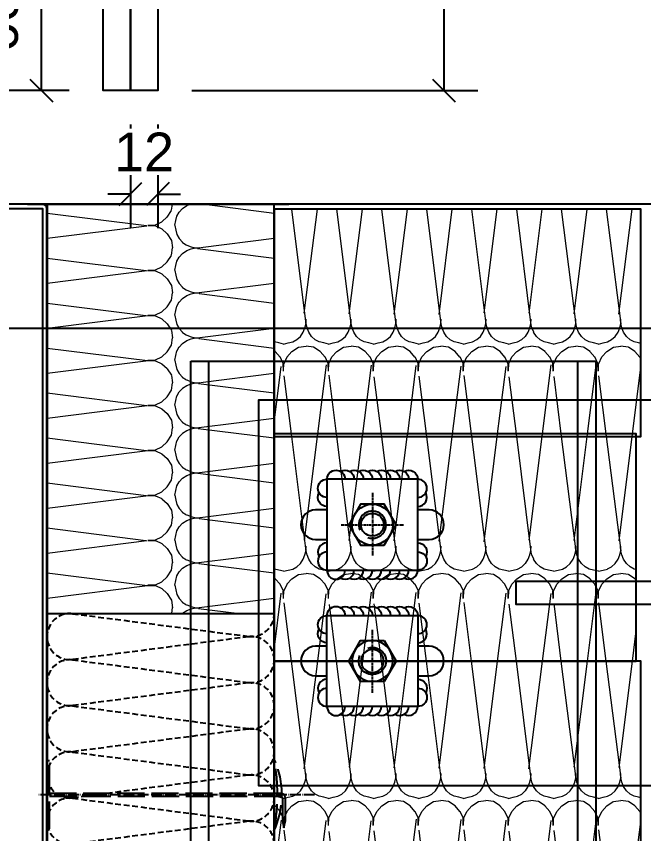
# Model space of a CAD drawing. Header units: millimetres. Extents: x 0 to 119933, y -45162 to 41221.
# Drawn here: x 26830.9 to 27107.1, y 2385.2 to 2744.9 of the extents above; entities that cross this region are included whole.
import ezdxf
from ezdxf import colors
from ezdxf.entities.mleader import LeaderData, LeaderLine
from ezdxf.math import Vec2, Vec3
from ezdxf.xclip import XClip

# ---------------------------------------------------------------- set-up
doc = ezdxf.new("R2010")
doc.units = ezdxf.units.MM
doc.header["$XCLIPFRAME"] = 0
for name, pattern in [('ACAD_ISO02W100', [15, 12, -3]), ('ACAD_ISO04W100', [30, 24, -3, 0, -3]), ('CENTER', [2, 1.25, -0.25, 0.25, -0.25]), ('DASH', [0.35, 0.25, -0.1]), ('HIDDEN', [0.375, 0.25, -0.125])]:
    doc.linetypes.add(name, pattern=pattern)
doc.layers.get('DEFPOINTS').update_dxf_attribs({"color": 166})
for name, color, linetype in [('AIX', 9, 'CENTER'), ('F-Alum', 4, 'Continuous'), ('F-Bolt', 32, 'Continuous'), ('F-steel', 3, 'Continuous'), ('F_ALUM', 4, 'Continuous'), ('F_CONC', 7, 'Continuous'), ('F_DASH', 8, 'ACAD_ISO02W100'), ('F_INSU', 8, 'Continuous'), ('F_STEL', 3, 'Continuous'), ('Hatch', 8, 'Continuous'), ('INSUL', 8, 'Continuous'), ('SC', 6, 'Continuous'), ('WELDING VW', 8, 'Continuous')]:
    doc.layers.add(name, color=color, linetype=linetype)
doc.styles.add('Arial', font='arial.ttf')
doc.styles.get("Standard").update_dxf_attribs({"font": 'arial.ttf'})
doc.dimstyles.new('10x of Arup4', dxfattribs={"dimscale": 10, "dimtxt": 1.7, "dimasz": 1, "dimexe": 1.5, "dimexo": 1.5, "dimgap": 1, "dimtad": 1, "dimdec": 1, "dimdsep": 46, "dimtxsty": 'Arial', "dimblk": 'OBLIQUE', "dimcen": 0, "dimclrd": 1, "dimclre": 1, "dimclrt": 7, "dimadec": 0, "dimazin": 0, "dimtfac": 1, "dimtdec": 1, "dimtix": 1, "dimtofl": 0, "dimtmove": 2, "dimatfit": 3, "dimfxl": 5, "dimtfill": 1, "dimtolj": 1, "dimtzin": 0, "dimlwd": -1, "dimlwe": -1, "dimarcsym": 0})
pattern_1 = [(171.78891, (53.300008, 199.047619), (-673.2017241561263, 100.0000024861343), [3.334189, -696.8453999999999]), (146.908661, (56.22287299999999, 197.142857), (-158.400404383208, 100.0000013838884), [3.488733, -729.14512]), (132.32733, (58.39145, 194.761905), (-178.2004572863525, 199.9999991336096), [3.220506, -673.0858000000001]), (114.796992, (59.71145300000001, 191.904762), (-39.60010136608867, 99.99999941106627), [3.147328, -327.32212]), (91.62022409999996, (59.805739, 188.571429), (-19.80005000361191, 599.9999997105077), [3.334667, -696.9453000000001]), (82.82482490000001, (50.094286, 111.428571), (138.6003494418545, 1099.99999703413), [77.75173799999999, -16250.113]), (97.17517500000001, (69.705765, 111.428571), (-138.6003524828371, 1099.999996651516), [77.75173799999999, -16250.113]), (88.37977579999999, (59.994311, 188.571429), (19.80004305400807, 599.9999999021459), [3.334667, -696.9453000000001]), (65.203007, (60.088597, 191.904762), (39.60010129581894, 99.99999955872296), [3.147327999999999, -327.32212]), (47.67266910000001, (61.408601, 194.761905), (178.2004567313952, 199.9999997012696), [3.220506, -673.0858000000001]), (33.09133830000001, (63.577178, 197.142857), (158.4004028750618, 100.0000036376688), [3.488733, -729.14512]), (8.211089519999998, (66.50004200000001, 199.047619), (673.2017245654226, 99.99999981557866), [3.334189, -696.8453999999999]), (87.16616460000002, (50, 109.52381), (19.80004178584671, 300.0000003017782), [1.907094, -398.5826499999999]), (103.901385, (50.47143, 107.619048), (-79.20020264660533, 299.9999996283441), [1.962234, -410.1069900000001]), (111.603615, (51.225717, 105.714286), (-19.80005052895802, 99.99999996627346), [2.048675, -105.50674]), (122.761347, (52.451435, 103.809524), (-59.40015357165495, 99.99999895630117), [2.265061, -473.39773]), (138.290552, (54.054296, 102.380952), (-118.8003028617563, 100.0000020556398), [2.147087, -448.74108]), (152.003514, (55.845729, 101.428571), (-178.2004575064848, 99.99999862560198), [2.028857, -424.0311900000002]), (166.477202, (57.825734, 100.952381), (-396.0010138359246, 100.0000032088846), [2.036462, -425.6205499999999]), (167.070755, (59.900025, 100.47619), (-415.8010658158154, 99.99999981188667), [2.128248, -444.80388]), (12.9292444, (59.900025, 100.47619), (415.8010659680223, 99.99999935621649), [2.128248, -444.80388]), (13.5227975, (61.97431599999999, 100.952381), (396.0010147085893, 99.99999975312382), [2.036462, -425.6205499999999]), (27.99648529999999, (63.954321, 101.428571), (198.0005052749504, 100.0000036439555), [2.028857, -424.0311900000001]), (41.70944699999999, (65.74575499999999, 102.380952), (118.8003019456718, 100.0000029682972), [2.147087, -448.7410799999999]), (57.23865219999999, (67.34861599999999, 103.809524), (198.0005044485324, 300.0000016678519), [2.265060999999999, -473.3977299999999]), (68.396384, (68.574333, 105.714286), (19.80005041478078, 100.0000003570638), [2.048675, -105.50674]), (76.098615, (69.328621, 107.619048), (19.80005075413857, 99.99999951570958), [1.962234, -410.1069899999999]), (92.83383529999998, (69.800051, 109.52381), (-19.80005025124201, 299.9999998913794), [1.907094000000001, -398.5826500000001])]

# ---------------------------------------------------------------- blocks, each defined once
blk = doc.blocks.new('*U89')
at = {"layer": 'INSUL', "lineweight": 0}
h = blk.add_hatch(dxfattribs=at)
h.set_pattern_fill('岩棉', color=256, scale=100, style=0, pattern_type=2)
h.set_pattern_definition(pattern_1)
h.paths.add_polyline_path([(0, 0), (161.4520732287201, 0), (161.4520732287201, 100), (0, 100)])
at = {"layer": 'INSUL'}
blk.add_lwpolyline([(0, 0), (161.4520732287201, 0), (161.4520732287201, 100), (0, 100)], close=True, dxfattribs=at)
blk = doc.blocks.new('*U91')
at = {"layer": 'INSUL', "lineweight": 0}
h = blk.add_hatch(dxfattribs=at)
h.set_pattern_fill('岩棉', color=256, scale=100, style=0, pattern_type=2)
h.set_pattern_definition(pattern_1)
h.paths.add_polyline_path([(0, 0), (161.4520732287201, 0), (161.4520732287201, 100), (0, 100)])
at = {"layer": 'INSUL'}
blk.add_lwpolyline([(0, 0), (161.4520732287201, 0), (161.4520732287201, 100), (0, 100)], close=True, dxfattribs=at)
blk = doc.blocks.new('*U92')
at = {"layer": 'INSUL', "lineweight": 0}
h = blk.add_hatch(dxfattribs=at)
h.set_pattern_fill('岩棉', color=256, scale=100, style=0, pattern_type=2)
h.set_pattern_definition(pattern_1)
h.paths.add_polyline_path([(0, 0), (159.4444201896549, 0), (159.4444201896549, 100), (0, 100)])
at = {"layer": 'INSUL'}
blk.add_lwpolyline([(0, 0), (159.4444201896549, 0), (159.4444201896549, 100), (0, 100)], close=True, dxfattribs=at)
blk = doc.blocks.new('A$C5AE06ED4')
at = {"color": 251, "linetype": 'ACAD_ISO04W100', "ltscale": 0.2}
blk.add_line((0, 117.8808603771031), (0, -3.934955958160572), dxfattribs=at)
for points in [[(1.399999999994179, 103.7935317396186), (11.38023034474463, 103.7935317396186), (14.60209416615544, 104.3935317396536), (11.38023034474463, 104.9935317396303), (1.399999999994179, 104.9935317396303, 0.4142135623730918), (-0.6000000000058208, 102.9935317396303), (-0.6000000000058208, 1.200000000011642), (-15, 1.200000000011642), (-15, 0), (15, 0), (15, 1.200000000011642), (0.6000000000058208, 1.200000000011642), (0.6000000000058208, 102.9935317396303, -0.4142135623730944)], [(0.6000000000058208, 101.5349159892648, -0.04609666294012896), (16.01350675940921, 100, 0.1031155020331127), (0.6000000000058208, 103.4630420368048, 0.1109549113700525), (-16.01350675940921, 100, -0.04966843195851126)]]:
    blk.add_lwpolyline(points, format="xyb", close=True)
blk = doc.blocks.new('*U372')
at = {"layer": 'AIX'}
for p, q in [((-1.4210854715202e-14, -13.78460969082656), (-1.4210854715202e-14, 13.7846096908265)), ((-14.00000000000001, 0), (13.99999999999999, 0))]:
    blk.add_line(p, q, dxfattribs=at)
at = {"layer": 'SC'}
blk.add_lwpolyline([(8.999999999999986, 5.196152422706604), (-1.4210854715202e-14, 10.39230484541324), (-9.000000000000014, 5.196152422706604), (-9.000000000000014, -5.19615242270666), (-1.4210854715202e-14, -10.39230484541329), (8.999999999999986, -5.19615242270666)], close=True, dxfattribs=at)
for centre, radius in [((-1.4210854715202e-14, 0), 8.999999999999975), ((-1.4210854715202e-14, -2.842170943040401e-14), 5)]:
    blk.add_circle(centre, radius, dxfattribs=at)
blk.add_arc((-1.4210854715202e-14, -2.842170943040401e-14), 6, 339.9386751139761, 294.2424867200839, dxfattribs=at)
blk = doc.blocks.new('*U373')
at = {"layer": 'WELDING VW'}
for centre, end in [((4, -4.996003610813204e-16), 180), ((8, -4.996003610813204e-16), 120)]:
    blk.add_arc(centre, 4, 0, end, dxfattribs=at)
blk = doc.blocks.new('*U374')
at = {"layer": 'WELDING VW'}
for centre, start in [((4, 4.996003610813204e-16), 180), ((8, 4.996003610813204e-16), 240), ((12, 4.996003610813204e-16), 240), ((16, 4.996003610813204e-16), 240), ((20, 4.996003610813204e-16), 240), ((24, 4.996003610813204e-16), 240), ((28, 4.996003610813204e-16), 240), ((32, 4.996003610813204e-16), 240), ((36, 4.996003610813204e-16), 240)]:
    blk.add_arc(centre, 4, start, 0, dxfattribs=at)
blk = doc.blocks.new('is')
at = {"color": 8, "linetype": 'HIDDEN'}
blk.add_lwpolyline([(2, 0, 0.4517184411411627), (1.007969270657643, -1.125996158832205), (1.992030729342357, -8.874003841167799, -1.135041612651112), (0.00796927065764308, -8.874003841167793), (0.9920307293423569, -1.125996158832205, 0.4517184411411628), (0, 0)], format="xyb", dxfattribs=at)
blk = doc.blocks.new('*U80')
at = {"layer": 'INSUL', "lineweight": 0}
h = blk.add_hatch(dxfattribs=at)
h.set_pattern_fill('岩棉', color=256, scale=100, style=0, pattern_type=2)
h.set_pattern_definition(pattern_1)
h.paths.add_polyline_path([(0, 0), (180.1364785816777, 0), (180.1364785816777, 100), (0, 100)])
at = {"layer": 'INSUL'}
blk.add_lwpolyline([(0, 0), (180.1364785816777, 0), (180.1364785816777, 100), (0, 100)], close=True, dxfattribs=at)
blk = doc.blocks.new('_OBLIQUE')
at = {"color": 0, "linetype": 'ByBlock'}
blk.add_line((-0.5, -0.5), (0.5, 0.5), dxfattribs=at)
blk = doc.blocks.new('*D167')
at = {"color": 1, "linetype": 'Continuous', "transparency": 16777216}
for p, q in [((-125, -27), (-125, -78.79401512187769)), ((125, -27), (125, -78.79401512187769)), ((-125, -63.79401512187769), (125, -63.79401512187769))]:
    blk.add_line(p, q, dxfattribs=at)
at = {"layer": 'DEFPOINTS', "color": 0, "transparency": 16777216}
for p in [(-125, -12, 0.02603520313149121), (125, -12, 0.02603520313149121), (125, -63.79401512187769)]:
    blk.add_point(p, dxfattribs=at)
at = {"color": 1, "transparency": 16777216, "xscale": 10, "yscale": 10, "zscale": 10, "rotation": 180}
blk.add_blockref('_OBLIQUE', (-125, -63.79401512187769), dxfattribs=at)
at = {"color": 1, "transparency": 16777216, "xscale": 10, "yscale": 10, "zscale": 10}
blk.add_blockref('_OBLIQUE', (125, -63.79401512187769), dxfattribs=at)
at = {"color": 7, "transparency": 16777216, "insert": (1.143804238446476e-15, -45.11427433060894), "char_height": 17, "attachment_point": 5, "style": 'Arial', "bg_fill": 3, "box_fill_scale": 1.1, "bg_fill_color": 256, "bg_fill_true_color": 13158600, "bg_fill_transparency": 0}
blk.add_mtext('\\A1;250', dxfattribs=at)
blk = doc.blocks.new('*D168')
at = {"color": 1, "linetype": 'Continuous', "transparency": 16777216}
for p, q in [((140.0000000000001, -6.766444582670174e-06), (196.9649286593122, -6.766444573509515e-06)), ((181.9649286593122, -6.766444575921699e-06), (181.9649286593122, -200.0000000000001)), ((71.00000000000003, -200.0000000000001), (196.9649286593123, -200.0000000000001))]:
    blk.add_line(p, q, dxfattribs=at)
at = {"layer": 'DEFPOINTS', "color": 0, "transparency": 16777216}
for p in [(125.0000000000001, -6.766444585082357e-06, 0.02603520313149121), (56.00000000000003, -200.0000000000001, 0.02603520313149121), (181.9649286593122, -200.0000000000001)]:
    blk.add_point(p, dxfattribs=at)
at = {"color": 1, "transparency": 16777216, "xscale": 10, "yscale": 10, "zscale": 10}
for p, rotation in [((181.9649286593122, -6.766444575921699e-06), 90), ((181.9649286593122, -200.0000000000001), 270)]:
    blk.add_blockref('_OBLIQUE', p, dxfattribs=dict(at, rotation=rotation))
at = {"color": 7, "transparency": 16777216, "insert": (163.2851878680434, -100.0000033832223), "char_height": 17, "attachment_point": 5, "rotation": 90, "style": 'Arial', "bg_fill": 3, "box_fill_scale": 1.1, "bg_fill_color": 256, "bg_fill_true_color": 13158600, "bg_fill_transparency": 0}
blk.add_mtext('\\A1;200', dxfattribs=at)
blk = doc.blocks.new('*D169')
at = {"color": 1, "linetype": 'Continuous', "transparency": 16777216}
for p, q in [((17.00000000000001, -140.0000000000001), (-10.25025633065526, -140.0000000000001)), ((4.749743669344741, -140.0000000000001), (4.749743669344754, -200.0000000000001)), ((17.00000000000001, -200.0000000000001), (-10.25025633065525, -200.0000000000001))]:
    blk.add_line(p, q, dxfattribs=at)
at = {"layer": 'DEFPOINTS', "color": 0, "transparency": 16777216}
for p in [(32.00000000000001, -140.0000000000001, 0.02603520313149121), (4.749743669344754, -200.0000000000001), (32.00000000000001, -200.0000000000001, 0.02603520313149121)]:
    blk.add_point(p, dxfattribs=at)
at = {"color": 1, "transparency": 16777216, "xscale": 10, "yscale": 10, "zscale": 10}
for p, rotation in [((4.749743669344741, -140.0000000000001), 90), ((4.749743669344754, -200.0000000000001), 270)]:
    blk.add_blockref('_OBLIQUE', p, dxfattribs=dict(at, rotation=rotation))
at = {"color": 7, "transparency": 16777216, "insert": (-13.92999712192406, -170.0000000000001), "char_height": 17, "attachment_point": 5, "rotation": 90, "style": 'Arial', "bg_fill": 3, "box_fill_scale": 1.1, "bg_fill_color": 256, "bg_fill_true_color": 13158600, "bg_fill_transparency": 0}
blk.add_mtext('\\A1;60', dxfattribs=at)
blk = doc.blocks.new('*D170')
at = {"color": 1, "linetype": 'Continuous', "transparency": 16777216}
for p, q in [((44, -215), (43.99999999999999, -260.5854069971815)), ((56, -215), (55.99999999999999, -260.5854069971815)), ((44, -245.5854069971815), (34, -245.5854069971815)), ((56, -245.5854069971815), (66, -245.5854069971815))]:
    blk.add_line(p, q, dxfattribs=at)
at = {"layer": 'DEFPOINTS', "color": 0, "transparency": 16777216}
for p in [(44, -200, 0.02603520313149121), (56, -200, 0.02603520313149121), (56, -245.5854069971815)]:
    blk.add_point(p, dxfattribs=at)
at = {"color": 1, "transparency": 16777216, "xscale": 10, "yscale": 10, "zscale": 10}
blk.add_blockref('_OBLIQUE', (44, -245.5854069971815), dxfattribs=at)
at = {"color": 1, "transparency": 16777216, "xscale": 10, "yscale": 10, "zscale": 10, "rotation": 180}
blk.add_blockref('_OBLIQUE', (56, -245.5854069971815), dxfattribs=at)
at = {"color": 7, "transparency": 16777216, "insert": (50, -227.050618456936), "char_height": 17, "attachment_point": 5, "style": 'Arial', "bg_fill": 3, "box_fill_scale": 1.1, "bg_fill_color": 256, "bg_fill_true_color": 13158600, "bg_fill_transparency": 0}
blk.add_mtext('\\A1;12', dxfattribs=at)
blk = doc.blocks.new('A$C29073de8')
for points in [[(-125, 0), (125, 0), (125, -12), (-125, -12)], [(-56, 0), (-44, 0), (-44, -200), (-56, -200)], [(44, 0), (56, 0), (56, -200), (44, -200)], [(-68, -140), (-56, -140), (-56, -200), (-68, -200)], [(32, -140), (44, -140), (44, -200), (32, -200)]]:
    blk.add_lwpolyline(points, close=True)
dim = blk.add_linear_dim(base=(125, -63.79401512187769, -0.02603520313149121), p1=(-125, -12), p2=(125, -12), dimstyle='10x of Arup4', override={"dimarcsym": 1})
dim.commit()
dim.dimension.update_dxf_attribs({"geometry": '*D167', "text_midpoint": (1.143804238446476e-15, -45.11427433060894, -0.02603520313149121)})
dim = blk.add_linear_dim(base=(4.749743669344754, -200.0000000000001, -0.02603520313149121), p1=(32, -140), p2=(32, -200), angle=90, dimstyle='10x of Arup4', override={"dimarcsym": 1})
dim.commit()
dim.dimension.update_dxf_attribs({"geometry": '*D169', "text_midpoint": (-13.92999712192406, -170.0000000000001, -0.02603520313149121)})
dim = blk.add_linear_dim(base=(181.9649286593122, -200.0000000000001, -0.02603520313149121), p1=(125, -6.766444585082354e-06), p2=(56, -200), angle=90, dimstyle='10x of Arup4', override={"dimarcsym": 1})
dim.commit()
dim.dimension.update_dxf_attribs({"geometry": '*D168', "text_midpoint": (163.2851878680434, -100.0000033832223, -0.02603520313149121)})
dim = blk.add_linear_dim(base=(56, -245.5854069971815, -0.02603520313149121), p1=(44, -200), p2=(56, -200), dimstyle='10x of Arup4', override={"dimarcsym": 1})
dim.commit()
dim.dimension.update_dxf_attribs({"geometry": '*D170', "text_midpoint": (50, -227.050618456936, -0.02603520313149121)})

msp = doc.modelspace()

# ---------------------------------------------------------------- linework, layer by layer
at = {"layer": 'F-Alum', "color": 8, "linetype": 'DASH'}
for points, elevation in [([(26915.71065940921, 717.0341295397566), (26915.71065940632, 2593.093281136459)], -0.665965746550742), ([(27078.18752096167, 717.0341295397566), (27078.18752095877, 2593.093281136459)], 0.1006544763972422)]:
    msp.add_lwpolyline(points, dxfattribs=dict(at, elevation=elevation))
at = {"layer": 'F-steel', "ltscale": 10}
msp.add_line((26907.71065940609, 2593.093281136459, 1.012859054080837), (27086.18752095895, 2593.093281136459, 1.012859054080837), dxfattribs=at)
at = {"layer": 'F-steel', "elevation": 0.8596676767450315}
msp.add_lwpolyline([(26835.88585843606, 2662.317210557417), (26950.88585843606, 2662.317210557417)], dxfattribs=at)
at = {"layer": 'F-steel', "ltscale": 10}
for points, elevation in [([(26907.71065940898, 717.0341295397566), (26907.71065940609, 2593.093281136459)], -0.665965746550742), ([(27086.18752096184, 717.0341295397566), (27086.18752095895, 2593.093281136459)], 0.1006544763972422), ([(27192.36958405742, 2576.17242946896), (27192.36958405742, 2406.17242946896), (26937.71332554531, 2406.17242946896), (26937.71332554531, 2576.17242946896), (27192.36958405742, 2576.17242946896)], 1.049245686815055)]:
    msp.add_lwpolyline(points, dxfattribs=dict(at, elevation=elevation))
at = {"layer": 'F-steel', "ltscale": 10, "elevation": 3.261758622798844}
for points in [[(26967.71332554531, 2541.17242946896), (26967.71332554531, 2501.17242946896), (27007.71332554531, 2501.17242946896), (27007.71332554531, 2541.17242946896)], [(26967.71332554531, 2441.17242946896), (26967.71332554531, 2481.17242946896), (27007.71332554531, 2481.17242946896), (27007.71332554531, 2441.17242946896)]]:
    msp.add_lwpolyline(points, close=True, dxfattribs=at)
at = {"layer": 'F-steel', "ltscale": 10, "elevation": 1.049245686815055}
for points in [[(26967.71332554531, 2527.67242946896), (26962.71332554531, 2527.67242946896, 0.9999999999999999), (26962.71332554531, 2514.67242946896), (26967.71332554531, 2514.67242946896)], [(27007.71332554531, 2514.67242946896), (27012.71332554531, 2514.67242946896, 0.9999999999999999), (27012.71332554531, 2527.67242946896), (27007.71332554531, 2527.67242946896)], [(26967.71332554531, 2467.67242946896), (26962.71332554531, 2467.67242946896, 0.9999999999999999), (26962.71332554531, 2454.67242946896), (26967.71332554531, 2454.67242946896)], [(27007.71332554531, 2454.67242946896), (27012.71332554531, 2454.67242946896, 0.9999999999999999), (27012.71332554531, 2467.67242946896), (27007.71332554531, 2467.67242946896)]]:
    msp.add_lwpolyline(points, format="xyb", dxfattribs=at)
at = {"layer": 'F_ALUM', "elevation": 0.2969518524737598}
msp.add_lwpolyline([(26844.48190469627, 1446.8488863184), (26844.38149117434, 2660.317542021087, 0.414213562373095), (26842.38149117434, 2662.317542021087), (26781.42928281566, 2662.317542021087, 0.1989123673787665), (26780.01506925328, 2661.731755583472), (26771.52978787903, 2653.246474209282), (26772.94400144141, 2651.832260646898), (26781.42928281566, 2660.317542021087), (26842.38149117434, 2660.317542021087), (26842.48190469627, 1444.8488863184)], format="xyb", dxfattribs=at)
at = {"layer": 'F_CONC', "color": 5}
msp.add_line((27284.39078287692, 2662.312703138413, 0.8596676767450315), (26397.58640334108, 2662.324208898052, 0.8596676767450315), dxfattribs=at)
at = {"layer": 'F_CONC', "color": 5, "elevation": 0.8596676767450315}
msp.add_lwpolyline([(27852.70735693094, 2662.316965067202), (27121.1789408456, 2662.316965189774), (27121.1789408456, 2662.316965189774), (27121.1789408456, 2662.316965189774), (27121.1789408456, 2662.316965189774), (27121.1789408456, 2662.316965189774), (26363.58925403201, 2662.31842898836)], dxfattribs=at)
at = {"layer": 'F_INSU', "color": 8, "linetype": 'HIDDEN', "elevation": 0.02205573957008289}
msp.add_lwpolyline([(26894.41125671065, 1462.313041128637), (26944.45899458037, 1462.313041128608), (26944.45934243483, 2662.204243534402), (26844.45934243483, 2662.204243534402), (26844.45899458037, 1446.731155747851), (26894.41125643143, 1446.82972584698)], close=True, dxfattribs=at)
at = {"layer": 'F_STEL', "elevation": 0.8596676763957856}
msp.add_lwpolyline([(27182.36958405742, 2496.17242946896), (27050.93593353685, 2496.17242946896), (27050.93593353685, 2486.17242946896), (27182.36958405742, 2486.17242946896)], close=True, dxfattribs=at)

# ---------------------------------------------------------------- block references
at = {"layer": 'F-Bolt', "rotation": 270}
msp.add_blockref('*U372', (26987.71332554531, 2521.17242946896, 1.049245686815055), dxfattribs=at)
at = {"layer": 'F-Bolt', "xscale": -1, "rotation": 270}
msp.add_blockref('*U372', (26987.71332554531, 2461.17242946896, 1.049245686815055), dxfattribs=at)
at = {"layer": 'F_DASH', "rotation": 270}
msp.add_blockref('A$C5AE06ED4', (26844.38114331989, 2402.287697267672, 0.2969518524010071), dxfattribs=at)
at = {"layer": 'Hatch', "xscale": -1}
for name, p, rotation in [('*U374', (26967.71332554531, 2541.17242946896, 1.049245686815055), 180), ('*U373', (26967.71332554531, 2541.17242946896, 1.049245686815055), 90), ('*U373', (27007.71332554531, 2501.17242946896, 1.049245686815055), 270), ('*U374', (26967.71332554531, 2481.17242946896, 1.049245686815055), 180), ('*U373', (26967.71332554531, 2481.17242946896, 1.049245686815055), 90), ('*U373', (27007.71332554531, 2441.17242946896, 1.049245686815055), 270)]:
    msp.add_blockref(name, p, dxfattribs=dict(at, rotation=rotation))
at = {"layer": 'Hatch'}
for p, rotation in [((27007.71332554531, 2541.17242946896, 1.049245686815055), 270), ((26967.71332554531, 2501.17242946896, 1.049245686815055), 90), ((27007.71332554531, 2481.17242946896, 1.049245686815055), 270), ((26967.71332554531, 2441.17242946896, 1.049245686815055), 90)]:
    msp.add_blockref('*U373', p, dxfattribs=dict(at, rotation=rotation))
for p in [(26967.71332554531, 2501.17242946896, 1.049245686815055), (26967.71332554531, 2441.17242946896, 1.049245686815055)]:
    msp.add_blockref('*U374', p, dxfattribs=at)
at = {"layer": 'INSUL', "ltscale": 18000, "extrusion": (6.097445596511961e-10, -8.387207337774503e-10, -1), "xscale": -1, "rotation": 90}
msp.add_blockref('*U80', (-26844.45934243484, 2662.204243534383, -0.02204160415293866), dxfattribs=at)
at = {"layer": 'INSUL', "ltscale": 18000, "extrusion": (8.387207337774513e-10, 6.097445596511965e-10, -1), "xscale": -1}
for name, p in [('*U91', (-26944.45899457922, 2560.005650949373, 4.219947275060044)), ('*U92', (-26944.45899458084, 2461.09735048323, 2.845467178051174)), ('*U89', (-26944.45899457927, 2361.09735048323, 2.845467178051175))]:
    msp.add_blockref(name, p, dxfattribs=at)
at = {"layer": 'INSUL'}
ref = msp.add_blockref('is', (26944.45934243483, 2482.069580402092, 0.5847715638413546), dxfattribs=dict(at, xscale=10.15138086831162, yscale=10, zscale=10.15138086831162, rotation=270, row_count=1, column_count=51, row_spacing=0, column_spacing=20.30276173662324))
XClip(ref).set_block_clipping_path([(100.4650477030782, -5.00477378697542), (100.4650477030782, 7.275957614183426e-12), (0, 7.275957614183426e-12), (0, -9.999999999992724), (102, -9.999999999992724), (101.99028998119775, -5.0047738148932694)])

# ---------------------------------------------------------------- next in the draw order: block references
at = {"layer": 'F_STEL'}
msp.add_blockref('A$C29073de8', (26837.18212088657, 2912.316972388602), dxfattribs=at)

# ---------------------------------------------------------------- next in the draw order: leaders
ml = msp.add_multileader_mtext('Standard')
ml.set_content('{\\fSimSun|b0|i0|c134|p2;①}', color=256)
ml.set_leader_properties()
ml.build(insert=Vec2(0, 0))
ml.multileader.update_dxf_attribs({"arrow_head_size": 80, "scale": 20})
ctx = ml.context
ctx.base_point, ctx.scale, ctx.char_height, ctx.arrow_head_size, ctx.landing_gap_size, ctx.plane_origin = Vec3(26059.37104528577, 2607.469610485255), 20, 80, 80, 40, Vec3(26712.18212088657, 2607.469610485255)
ctx.text_align_type = 2
notes = []
notes.append((ctx, [(0, (1, 1, 0), (26406.18668774387, 2607.469610485255), (-1, 0), 160, [(0, [(27192.36958419345, 2607.469610485255)], 0, [])])]))
ctx.mtext.insert, ctx.mtext.rotation, ctx.mtext.alignment, ctx.mtext.flow_direction = Vec3(26206.18668774387, 2653.95005741263), -6.116045876572181, 3, 5
for ctx, leaders in notes:
    for number, flags, end, landing, length, lines in leaders:
        leader = LeaderData()
        leader.index, (leader.has_last_leader_line, leader.has_dogleg_vector, leader.attachment_direction) = number, flags
        leader.last_leader_point, leader.dogleg_vector, leader.dogleg_length = Vec3(end), Vec3(landing), length
        for number, points, colour, breaks in lines:
            line = LeaderLine()
            line.index, line.vertices, line.color, line.breaks = number, Vec3.list(points), colors.encode_raw_color(colour), breaks
            leader.lines.append(line)
        ctx.leaders.append(leader)

doc.saveas('drawing.dxf')
